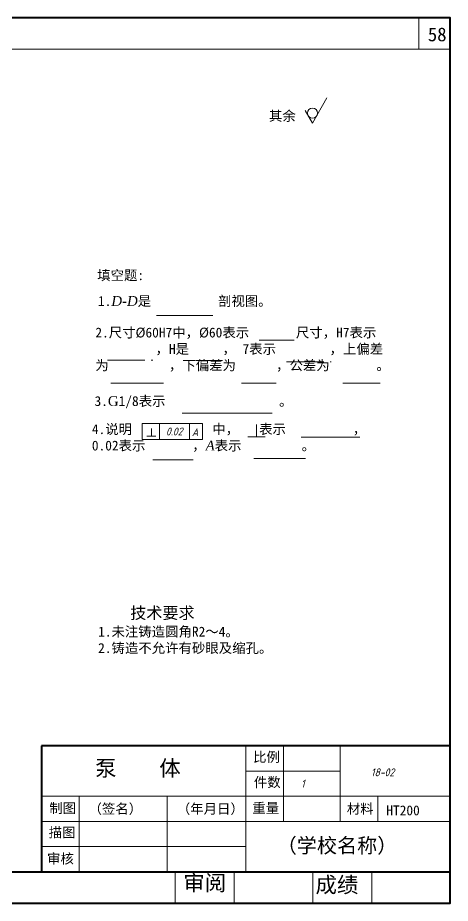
# Model space of a CAD drawing. Header units: millimetres. Extents: x 252 to 582, y -108 to 117.
# Drawn here: x 472.3 to 582.4, y -107.7 to 117.3 of the extents above; entities that cross this region are included whole.
import ezdxf

# ---------------------------------------------------------------- set-up
doc = ezdxf.new("R2010")
doc.units = ezdxf.units.MM
doc.header["$LTSCALE"] = 0.5
doc.linetypes.add('CENTER2', pattern=[28.575, 19.05, -3.175, 3.175, -3.175])
doc.layers.get('0').update_dxf_attribs({"lineweight": 40})
for name, color, linetype, lineweight in [('Layer2', 7, 'Continuous', 40), ('出图', 7, 'Continuous', 15), ('点画线', 7, 'CENTER2', 15), ('细线', 7, 'Continuous', 13)]:
    doc.layers.add(name, color=color, linetype=linetype, lineweight=lineweight)
doc.styles.add('style2', font='SIMFANG.TTF', dxfattribs={"height": 2})
doc.styles.add('数字', font='isocp.shx', dxfattribs={"oblique": 15, "height": 2})

# ---------------------------------------------------------------- blocks, each defined once
blk = doc.blocks.new('粗糙度2')
at = {"layer": '细线'}
for p, q in [((5.77, 10), (0, 0)), ((0, 0), (-2.89, 5))]:
    blk.add_line(p, q, dxfattribs=at)
blk.add_circle((0, 4), 2, dxfattribs=at)

msp = doc.modelspace()

# ---------------------------------------------------------------- linework, layer by layer
for p, q in [((582.351, -67.686), (478.351, -67.686)), ((478.351, -67.686), (478.351, -99.686)), ((252.351, -99.686), (582.351, -99.686))]:
    msp.add_line(p, q)
msp.add_lwpolyline([(252.351, -107.686), (582.351, -107.686), (582.351, 117.314), (252.351, 117.314)], close=True)
at = {"layer": 'Layer2'}
msp.add_line((582.351, -99.686), (582.351, -67.686), dxfattribs=at)
at = {"layer": '出图'}
for p, q in [((507.588, 41.67), (521.94, 41.67)), ((533.063, 14.001), (533.063, 10.803)), ((535.246, 10.803), (530.88, 10.803)), ((506.702, 4.967), (516.952, 4.967))]:
    msp.add_line(p, q, dxfattribs=at)
at = {"layer": '点画线'}
for p, q in [((533.736, 35.346), (542.588, 35.346)), ((495.113, 30.265), (506.64, 30.265)), ((517.523, 30.263), (524.409, 30.263)), ((540.689, 29.861), (552.068, 29.861)), ((529.207, 24.427), (538.044, 24.427)), ((554.992, 24.427), (565.313, 24.427))]:
    msp.add_line(p, q, dxfattribs=at)
at = {"layer": '细线'}
for p, q in [((574.351, 109.314), (574.351, 117.314)), ((252.351, 109.314), (582.351, 109.314)), ((362.351, 109.314), (472.351, 109.314)), ((495.968, 24.479), (509.41, 24.479)), ((514.146, 16.829), (537.07, 16.829)), ((506.376, 12.919), (506.376, 11.005)), ((505.123, 11.005), (507.408, 11.005)), ((544.433, 10.702), (559.343, 10.702)), ((532.347, 5.322), (545.522, 5.322)), ((530.351, -99.686), (530.351, -67.686)), ((539.951, -86.886), (539.951, -67.686)), ((554.351, -86.886), (554.351, -67.686)), ((530.351, -74.086), (554.351, -74.086)), ((478.351, -80.486), (582.351, -80.486)), ((487.951, -99.686), (487.951, -80.486)), ((510.351, -99.686), (510.351, -80.486)), ((563.951, -86.886), (563.951, -80.486)), ((478.351, -86.886), (530.351, -86.886)), ((530.351, -86.886), (582.351, -86.886)), ((478.351, -93.286), (530.351, -93.286)), ((478.351, -99.686), (582.351, -99.686)), ((512.351, -107.686), (512.351, -99.686)), ((527.351, -107.686), (527.351, -99.686)), ((547.351, -107.686), (547.351, -99.686)), ((562.351, -107.686), (562.351, -99.686))]:
    msp.add_line(p, q, dxfattribs=at)
at = {"layer": '细线', "linetype": 'Continuous'}
for p, q in [((503.986, 14.175), (519.314, 14.175)), ((503.986, 10.175), (503.986, 14.175)), ((508.356, 14.175), (508.356, 10.175)), ((516, 14.175), (516, 10.175)), ((519.314, 14.175), (519.314, 10.175)), ((519.314, 10.175), (503.986, 10.175))]:
    msp.add_line(p, q, dxfattribs=at)

# ---------------------------------------------------------------- block references
at = {"layer": '细线', "xscale": 0.6400000000000001, "yscale": 0.6400000000000001, "zscale": 0.6400000000000001}
msp.add_blockref('粗糙度2', (547.278, 90.524), dxfattribs=at)

# ---------------------------------------------------------------- texts
at = {"char_height": 2.5, "attachment_point": 1}
for s, insert, width in [('{\\f黑体|b0|i0|c134|p2;填空题:}', (492.512, 53.133), 29.8443), ('{\\fSimSun|b0|i0|c134|p2;1.\\fTimes New Roman|b0|i1|c0|p18;D\\fTimes New Roman|b0|i0|c0|p18;-\\fTimes New Roman|b0|i1|c0|p18;D\\fSimSun|b0|i0|c134|p2;是          剖视图。\\H1.6x;            }', (492.714, 46.592), 91.1238), ('{\\f宋体|b0|i0|c134|p2;2.尺寸}%%C{\\f宋体|b0|i0|c134|p2;60H7中，}%%C{\\f宋体|b0|i0|c134|p2;60表示       尺寸，H7表示\\P         ，H是     ， 7表示        ，上偏差\\P为         ，下偏差为      ，公差为       。\\H1.6x;          }', (492.057, 38.576), 89.4728), ('{\\fSimSun|b0|i0|c134|p2;3.\\fTimes New Roman|b0|i0|c0|p18;G\\fSimSun|b0|i0|c134|p2;1/8表示 \\H1.6x;          \\H0.625x;。\\H1.6x;           }', (491.838, 21.156), 91.1238), ('{\\fSimSun|b0|i0|c134|p2;  4.说明            中，   表示          ，\\P  0.02表示       ，\\fTimes New Roman|b0|i1|c0|p18;A\\fSimSun|b0|i0|c134|p2;表示         。\\H1.6x;             }', (487.763, 14.026), 91.1238)]:
    msp.add_mtext(s, dxfattribs=dict(at, insert=insert, width=width))
at = {"layer": '点画线', "insert": (492.76, -32.408), "char_height": 3, "width": 91.3136, "attachment_point": 1}
msp.add_mtext('{\\fFangSong_GB2312|b0|i0|c134|p49;    技术要求\\P\\H0.8333x;1\\fFangSong_GB2312|b0|i0|c0|p49;.\\fFangSong_GB2312|b0|i0|c134|p49;未注铸造圆角R2～4。\\P2\\fFangSong_GB2312|b0|i0|c0|p49;.\\fFangSong_GB2312|b0|i0|c134|p49;铸造不允许有砂眼及缩孔。}', dxfattribs=at)
at = {"layer": '细线', "style": 'style2'}
for s, height, p in [('比例', 2.5, (532.184, -71.768)), ('泵    体', 4, (491.996, -75.363)), ('件数', 2.5, (532.39, -78.176)), ('制图', 2.5, (480.33, -84.765)), ('（签名）', 2.5, (490.314, -84.924)), ('（年月日）', 2.5, (512.78, -84.925)), ('重量', 2.5, (531.993, -84.72)), ('材料', 2.5, (556.025, -84.94)), ('HT200', 2.5, (566.079, -85.327)), ('描图', 2.5, (480.176, -90.951)), ('（学校名称）', 3.75, (538.182, -94.884)), ('审核', 2.5, (479.763, -97.587))]:
    msp.add_text(s, height=height, dxfattribs=at).set_placement(p)
at = {"layer": '细线', "style": '数字', "oblique": 15}
for s, p in [('18-02', (562.167, -75.411)), (' 1', (543.246, -78.287))]:
    msp.add_text(s, height=2, dxfattribs=at).set_placement(p)
at = {"layer": '细线', "attachment_point": 1}
for s, insert, char_height, width in [('{\\fSimSun|b0|i0|c134|p2;58}', (576.635, 114.825), 3.5, 5.5866), ('{\\f仿宋_GB2312|b0|i0|c134|p49;审阅}', (514.415, -100.507), 4, 13.7378), ('{\\f仿宋_GB2312|b0|i0|c134|p49;成绩}', (548.049, -100.98), 4, 13.2641)]:
    msp.add_mtext(s, dxfattribs=dict(at, insert=insert, char_height=char_height, width=width))
at = {"layer": '细线', "insert": (536.214, 93.613), "char_height": 2.5, "width": 9.8821, "attachment_point": 1, "style": 'style2'}
msp.add_mtext('其余', dxfattribs=at)
at = {"layer": '细线', "linetype": 'Continuous', "char_height": 2, "attachment_point": 1, "style": '数字'}
for s, insert, width in [('0.02', (510.021, 13.19), 8.00633), ('A', (516.595, 12.991), 2.65556)]:
    msp.add_mtext(s, dxfattribs=dict(at, insert=insert, width=width))

doc.saveas('drawing.dxf')
